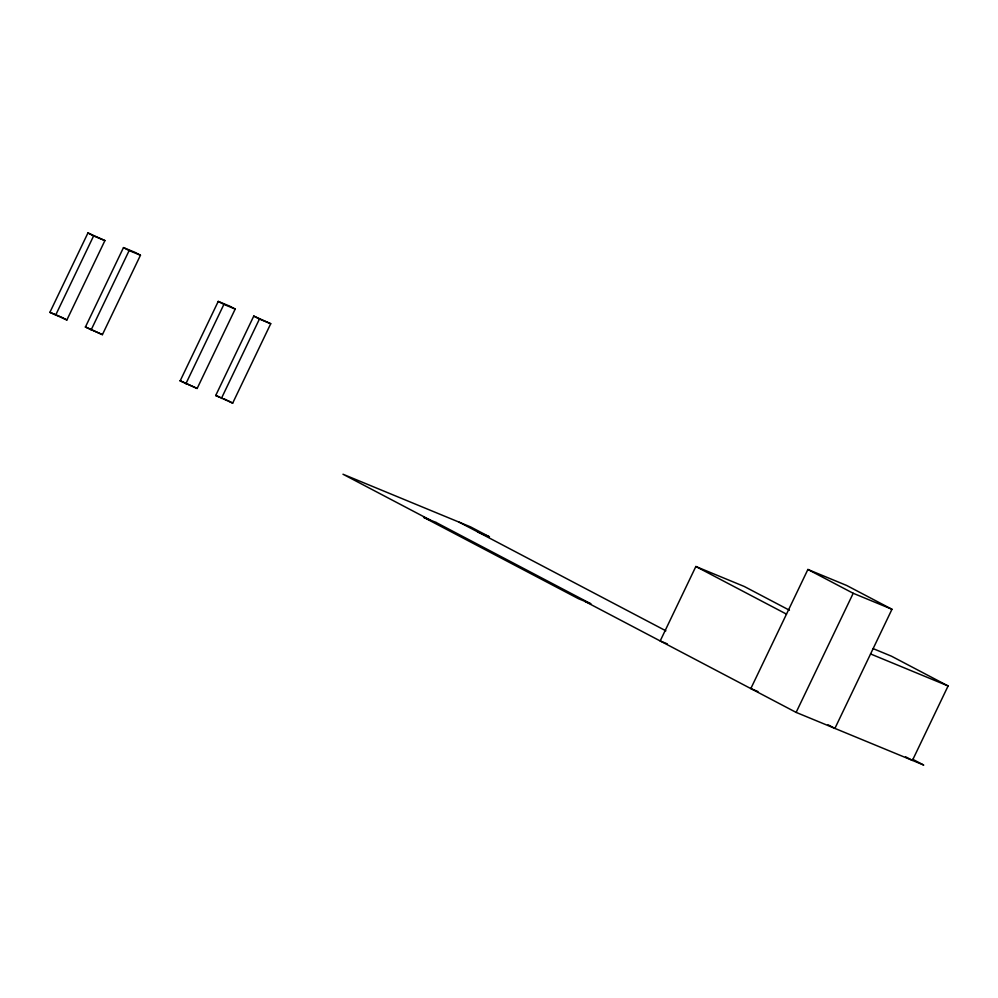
<?xml version="1.0" encoding="UTF-8"?>
<svg xmlns="http://www.w3.org/2000/svg" width="998" height="998" viewBox="0 0 998 998"><rect width="100%" height="100%" fill="white"/><g stroke="black" fill="none" stroke-linecap="round" stroke-linejoin="round"><path stroke-width="1.5" d="M49.9 312.349L87.949 232.933L104.915 240.58L66.866 319.984L49.9 312.349L59.793 316.428M55.564 315.318L93.612 235.915L104.915 240.58M85.429 327.007L123.478 247.604L134.792 252.269L140.456 255.239L102.407 334.654L85.429 327.007L102.407 334.654M91.105 329.989L129.141 250.573L140.456 255.239M180.189 380.824L218.238 301.408L229.54 306.074L235.204 309.056L197.155 388.459L180.189 380.824L197.155 388.459M185.853 383.793L223.901 304.39L235.204 309.056M215.718 395.482L253.766 316.079L270.732 323.714L232.684 403.13L215.718 395.482L219.959 397.241M221.381 398.464L259.43 319.048L270.732 323.714M789.43 610.215L744.308 586.5L695.856 566.502L660.189 640.953L667.313 643.885M828.028 724.798L834.902 728.403L891.975 609.279L846.653 585.464L807.893 569.471L750.82 688.583L757.993 691.552M584.653 601.258L796.13 712.397L853.203 593.286L891.975 609.279M873.088 648.6L891.451 656.185L948.1 685.95L912.434 760.401L905.548 756.783M870.568 653.952L948.1 685.95M224.201 398.988L227.02 400.148M478.154 532.146L489.457 536.812L470.582 526.894L342.975 474.225L429.826 519.871M796.13 712.397L923.736 765.067L912.746 759.291M807.893 569.471L853.203 593.286M123.478 247.604L129.141 250.573M253.766 316.079L259.43 319.048M87.949 232.933L93.612 235.915M218.238 301.408L223.901 304.39M695.856 566.502L786.486 614.132M228.155 400.747L232.684 403.13M459.267 522.216L665.878 630.811M61.202 317.015L66.866 319.984M436.101 522.465L423.564 517.288L578.391 598.663L590.928 603.84L436.101 522.465"/></g></svg>
